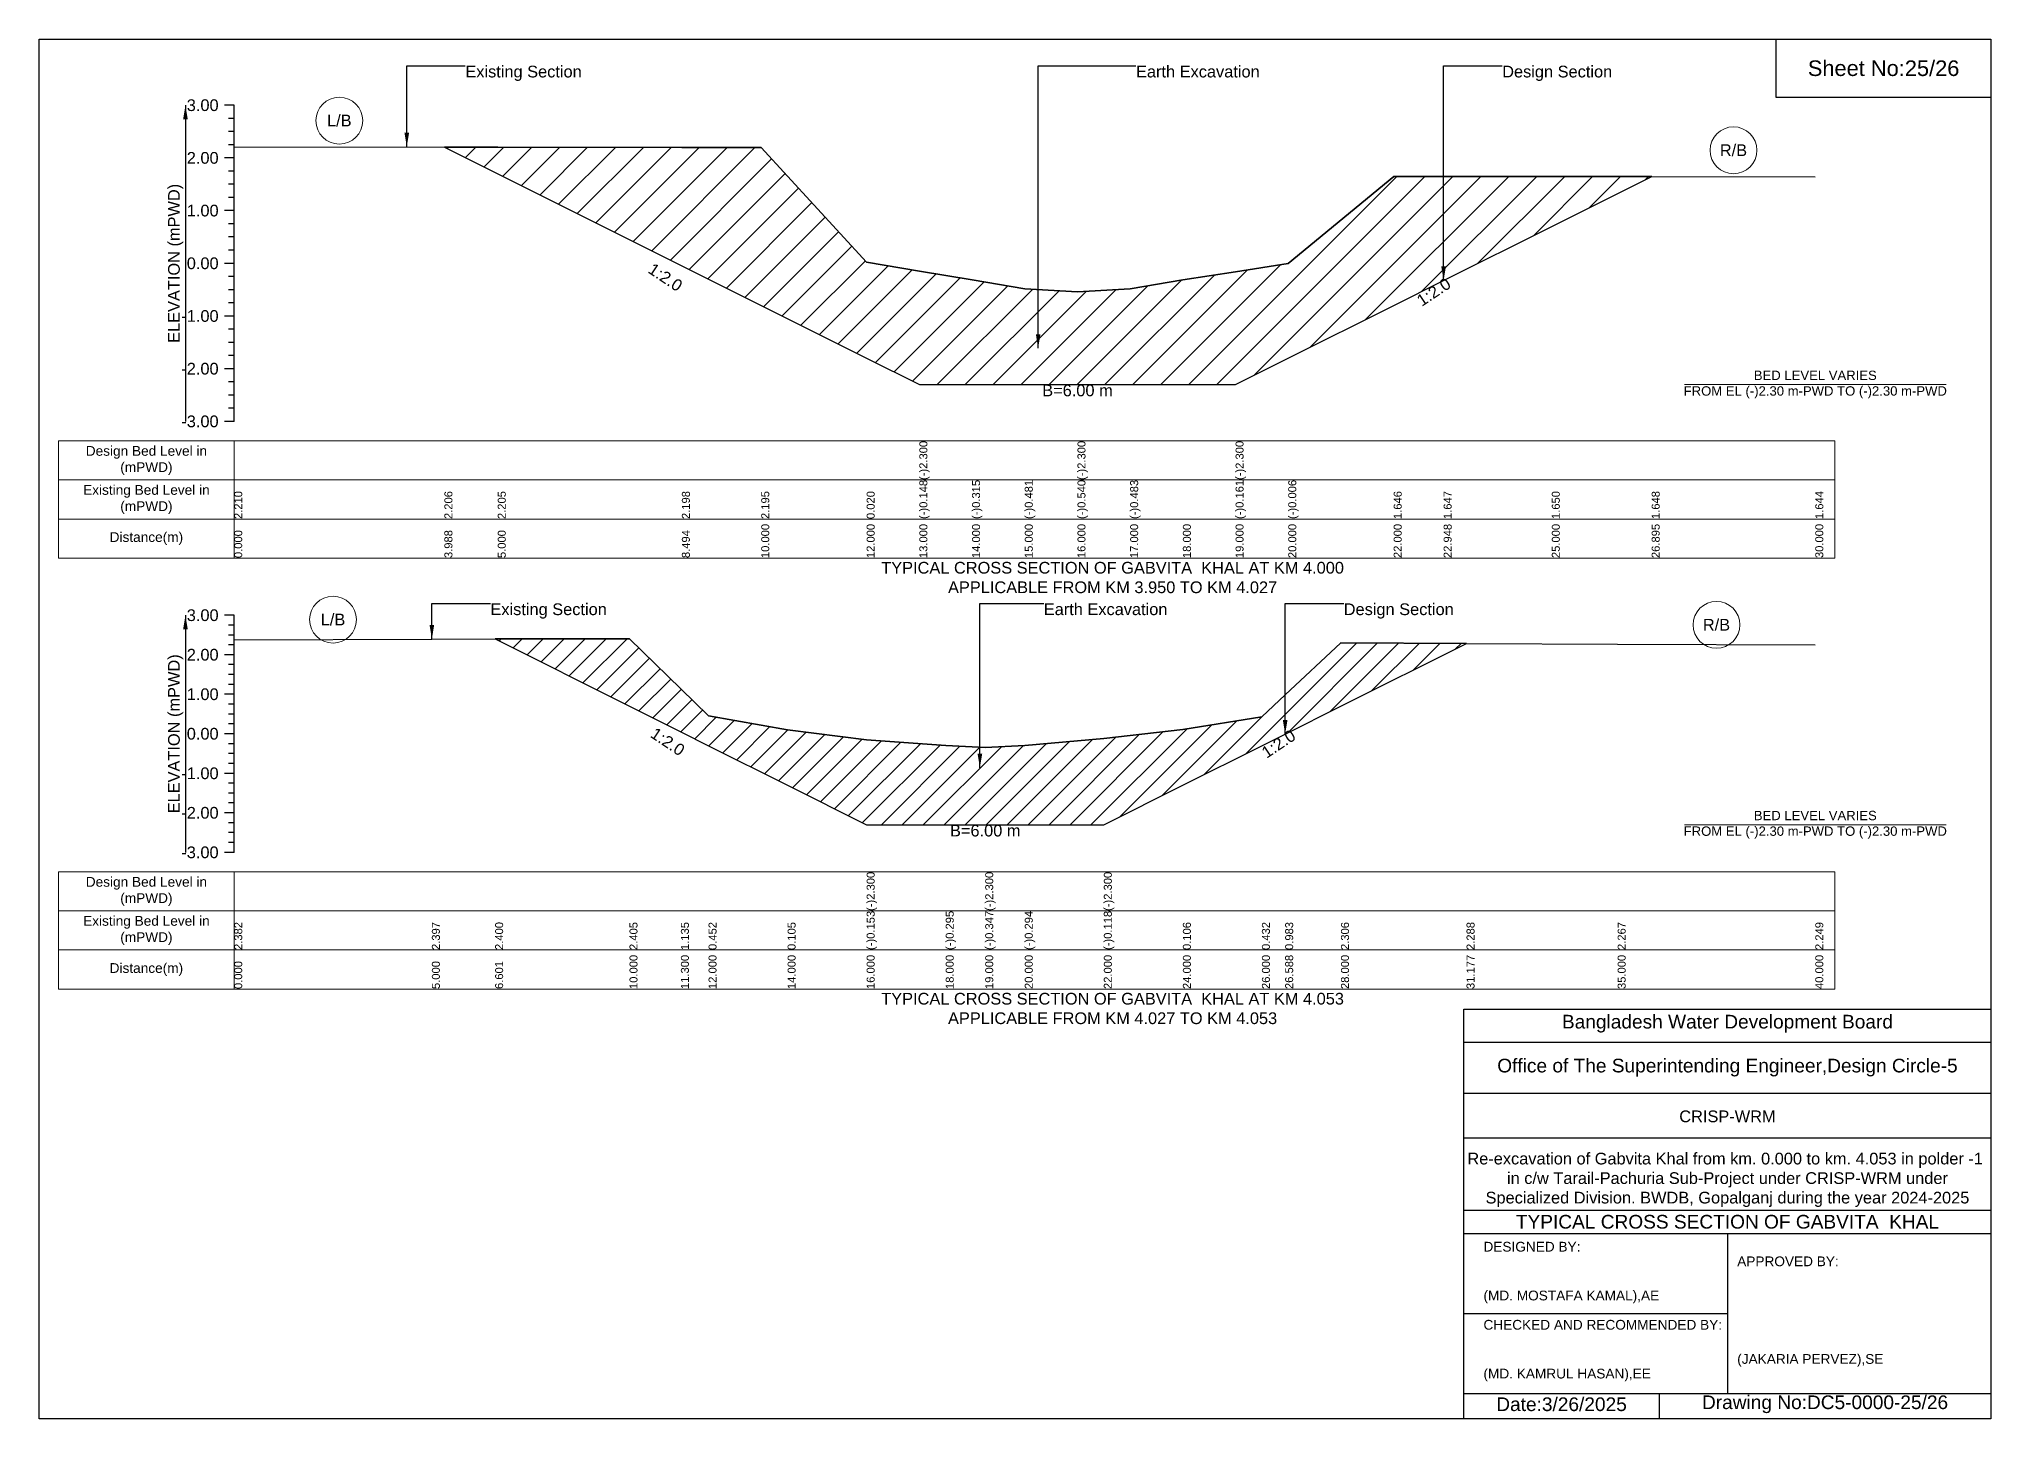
# Model space of a CAD drawing. Header units: feet. Extents: x 91000 to 358000, y -12982 to 34.
# Drawn here: x 340000 to 348000, y -5656 to 0 of the extents above; entities that cross this region are included whole.
import ezdxf

# ---------------------------------------------------------------- set-up
doc = ezdxf.new("R2010")
doc.units = ezdxf.units.FT
doc.header["$LTSCALE"] = 7
doc.header["$MEASUREMENT"] = 0
for name, color, linetype, lineweight in [('Cross section Data Border', 7, 'Continuous', 9), ('Cross Section Labels', 7, 'Continuous', 9), ('Existing_Bed_Level for Xsection', 7, 'Continuous', 25)]:
    doc.layers.add(name, color=color, linetype=linetype, lineweight=lineweight)
doc.styles.get("Standard").update_dxf_attribs({"font": 'arial.ttf'})
doc.dimstyles.get("Standard").update_dxf_attribs({"dimtxt": 0.18, "dimasz": 0.18, "dimexe": 0.18, "dimexo": 0.0625, "dimgap": 0.09, "dimtad": 0, "dimtih": 1, "dimtoh": 1, "dimdec": 4, "dimzin": 0, "dimdsep": 46, "dimtxsty": 'Standard', "dimcen": 0.09, "dimadec": 0, "dimazin": 0, "dimtfac": 1, "dimtdec": 4, "dimtofl": 0, "dimtmove": 0, "dimatfit": 3, "dimfxl": 1, "dimtolj": 1, "dimtzin": 0, "dimarcsym": 0})

msp = doc.modelspace()

# ---------------------------------------------------------------- hatches: boundary and pattern name
at = {"layer": 'Existing_Bed_Level for Xsection'}
h = msp.add_hatch(dxfattribs=at)
h.set_pattern_fill('ANSI31', color=256, scale=648, style=0)
h.set_pattern_definition([(45, (0, 160), (-57.27565, 57.27565), [])])
h.paths.add_polyline_path([(341661.4, -442.9), (341880, -552.2), (342634.7, -929.5), (342960, -1092.2), (343392, -1308.2), (343608, -1416.2), (343824, -1416.2), (344040, -1416.2), (344256, -1416.2), (344472, -1416.2), (344688, -1416.2), (344904, -1416.2), (345120, -1308.2), (345552, -1092.2), (345756.7, -989.8), (346200, -768.2), (346609.4, -563.5), (346200, -563), (345756.7, -563.6), (345552, -563.8), (345120, -920.7), (344904, -954), (344688, -987.4), (344472, -1023.7), (344256, -1036), (344040, -1023.3), (343824, -987.4), (343608, -951.2), (343392, -915), (342960, -445.2), (342634.7, -444.6), (341880, -443.1)])
h = msp.add_hatch(dxfattribs=at)
h.set_pattern_fill('ANSI31', color=256, scale=486, style=0)
h.set_pattern_definition([(45, (0, 160), (-42.956737, 42.956737), [])])
h.paths.add_polyline_path([(341869.3, -2459.1), (342420, -2734.4), (342630.7, -2839.7), (342744, -2896.4), (343068, -3058.4), (343392, -3220.4), (343716, -3220.4), (343878, -3220.4), (344040, -3220.4), (344364, -3220.4), (344688, -3058.4), (345012, -2896.4), (345107.3, -2848.7), (345336, -2734.4), (345850.6, -2477.1), (345336, -2474.2), (345107.3, -2688.5), (345012, -2777.8), (344688, -2830.6), (344364, -2866.9), (344040, -2895.4), (343878, -2904), (343716, -2895.6), (343392, -2872.6), (343068, -2830.8), (342744, -2774.6), (342630.7, -2663.9), (342420, -2458.2)])

# ---------------------------------------------------------------- linework, layer by layer
for points in [[(340000, 0), (348000, 0), (348000, -5656), (340000, -5656)], [(347120, 0), (348000, 0), (348000, -240), (347120, -240)]]:
    msp.add_lwpolyline(points, close=True)
for points in [[(345840, -5656), (345840, -3976), (348000, -3976)], [(345840, -4112), (348000, -4112)], [(345840, -4320), (348000, -4320)], [(345840, -4504), (348000, -4504)], [(345840, -4800), (348000, -4800)], [(345840, -4896), (348000, -4896)], [(346920, -4896), (346920, -5552)], [(345840, -5224), (346920, -5224)], [(345840, -5552), (348000, -5552)], [(346640, -5552), (346640, -5656)]]:
    msp.add_lwpolyline(points)
at = {"layer": 'Cross section Data Border'}
for points in [[(340080, -1647.4), (347360, -1647.4), (347360, -2127.4), (340080, -2127.4)], [(340080, -3413.8), (347360, -3413.8), (347360, -3893.8), (340080, -3893.8)]]:
    msp.add_lwpolyline(points, close=True, dxfattribs=at)
for points in [[(340800, -1647.4), (340800, -2127.4)], [(340080, -1807.4), (347360, -1807.4)], [(340080, -1967.4), (347360, -1967.4)], [(340800, -3413.8), (340800, -3893.8)], [(340080, -3573.8), (347360, -3573.8)], [(340080, -3733.8), (347360, -3733.8)]]:
    msp.add_lwpolyline(points, dxfattribs=at)
at = {"layer": 'Cross Section Labels'}
for points in [[(346744.2, -1416.2), (347815.8, -1416.2)], [(346744.2, -3220.4), (347815.8, -3220.4)]]:
    msp.add_lwpolyline(points, dxfattribs=at)
for centre in [(341230.7, -334.4), (346944.7, -455.9), (341205, -2379.7), (346875, -2401)]:
    msp.add_circle(centre, 96, dxfattribs=at)
at = {"layer": 'Existing_Bed_Level for Xsection'}
for points in [[(340800, -271.4), (340760, -271.4)], [(340800, -1567.4), (340800, -1351.4), (340800, -1135.4), (340800, -919.4), (340800, -703.4), (340800, -487.4), (340800, -271.4)], [(340800, -325.4), (340776, -325.4)], [(340800, -379.4), (340776, -379.4)], [(340800, -433.4), (340776, -433.4)], [(340800, -442), (341661.4, -442.9), (341880, -443.1), (342634.7, -444.6), (342960, -445.2), (343392, -915), (343608, -951.2), (343608, -951.2), (343824, -987.4), (344040, -1023.3), (344256, -1036), (344256, -1036), (344472, -1023.7), (344688, -987.4), (344904, -954), (344904, -954), (345120, -920.7), (345552, -563.8), (345756.7, -563.6), (346200, -563), (346609.4, -563.5), (347280, -564.3)], [(340800, -487.4), (340760, -487.4)], [(340800, -541.4), (340776, -541.4)], [(340800, -595.4), (340776, -595.4)], [(340800, -703.4), (340760, -703.4)], [(340800, -649.4), (340776, -649.4)], [(340800, -757.4), (340776, -757.4)], [(340800, -811.4), (340776, -811.4)], [(340800, -865.4), (340776, -865.4)], [(340800, -919.4), (340760, -919.4)], [(340800, -973.4), (340776, -973.4)], [(340800, -1027.4), (340776, -1027.4)], [(340800, -1081.4), (340776, -1081.4)], [(340800, -1135.4), (340760, -1135.4)], [(340800, -1189.4), (340776, -1189.4)], [(340800, -1243.4), (340776, -1243.4)], [(340800, -1351.4), (340760, -1351.4)], [(340800, -1297.4), (340776, -1297.4)], [(340800, -1405.4), (340776, -1405.4)], [(340800, -1459.4), (340776, -1459.4)], [(340800, -1513.4), (340776, -1513.4)], [(340800, -1567.4), (340760, -1567.4)], [(340800, -2361.8), (340760, -2361.8)], [(340800, -3333.8), (340800, -3171.8), (340800, -3009.8), (340800, -2847.8), (340800, -2685.8), (340800, -2523.8), (340800, -2361.8)], [(340800, -2402.3), (340776, -2402.3)], [(340800, -2442.8), (340776, -2442.8)], [(340800, -2461.9), (341610, -2459.5), (341869.3, -2459.1), (342420, -2458.2), (342630.7, -2663.9), (342744, -2774.6), (343068, -2830.8), (343392, -2872.6), (343392, -2872.6), (343716, -2895.6), (343878, -2904), (343878, -2904), (344040, -2895.4), (344364, -2866.9), (344364, -2866.9), (344688, -2830.6), (345012, -2777.8), (345107.3, -2688.5), (345336, -2474.2), (345850.6, -2477.1), (346470, -2480.5), (347280, -2483.4)], [(340800, -2523.8), (340760, -2523.8)], [(340800, -2483.3), (340776, -2483.3)], [(340800, -2564.3), (340776, -2564.3)], [(340800, -2604.8), (340776, -2604.8)], [(340800, -2685.8), (340760, -2685.8)], [(340800, -2645.3), (340776, -2645.3)], [(340800, -2726.3), (340776, -2726.3)], [(340800, -2766.8), (340776, -2766.8)], [(340800, -2847.8), (340760, -2847.8)], [(340800, -2807.3), (340776, -2807.3)], [(340800, -2888.3), (340776, -2888.3)], [(340800, -2928.8), (340776, -2928.8)], [(340800, -3009.8), (340760, -3009.8)], [(340800, -2969.3), (340776, -2969.3)], [(340800, -3050.3), (340776, -3050.3)], [(340800, -3090.8), (340776, -3090.8)], [(340800, -3171.8), (340760, -3171.8)], [(340800, -3131.3), (340776, -3131.3)], [(340800, -3212.3), (340776, -3212.3)], [(340800, -3252.8), (340776, -3252.8)], [(340800, -3333.8), (340760, -3333.8)], [(340800, -3293.3), (340776, -3293.3)]]:
    msp.add_lwpolyline(points, dxfattribs=at)
for points in [[(341661.4, -442.9), (341880, -552.2), (342634.7, -929.5), (342960, -1092.2), (343392, -1308.2), (343608, -1416.2), (343608, -1416.2), (343824, -1416.2), (344040, -1416.2), (344256, -1416.2), (344256, -1416.2), (344472, -1416.2), (344688, -1416.2), (344904, -1416.2), (344904, -1416.2), (345120, -1308.2), (345552, -1092.2), (345756.7, -989.8), (346200, -768.2), (346609.4, -563.5), (346609.4, -563.5), (346609.4, -563.5), (346200, -563), (345756.7, -563.6), (345552, -563.8), (345120, -920.7), (344904, -954), (344904, -954), (344688, -987.4), (344472, -1023.7), (344256, -1036), (344256, -1036), (344040, -1023.3), (343824, -987.4), (343608, -951.2), (343608, -951.2), (343392, -915), (342960, -445.2), (342634.7, -444.6), (341880, -443.1)], [(341869.3, -2459.1), (341869.3, -2459.1), (342420, -2734.4), (342630.7, -2839.7), (342744, -2896.4), (343068, -3058.4), (343392, -3220.4), (343392, -3220.4), (343716, -3220.4), (343878, -3220.4), (343878, -3220.4), (344040, -3220.4), (344364, -3220.4), (344364, -3220.4), (344688, -3058.4), (345012, -2896.4), (345107.3, -2848.7), (345336, -2734.4), (345850.6, -2477.1), (345850.6, -2477.1), (345850.6, -2477.1), (345336, -2474.2), (345107.3, -2688.5), (345012, -2777.8), (344688, -2830.6), (344364, -2866.9), (344364, -2866.9), (344040, -2895.4), (343878, -2904), (343878, -2904), (343716, -2895.6), (343392, -2872.6), (343392, -2872.6), (343068, -2830.8), (342744, -2774.6), (342630.7, -2663.9), (342420, -2458.2), (341869.3, -2459.1)]]:
    msp.add_lwpolyline(points, close=True, dxfattribs=at)

# ---------------------------------------------------------------- texts
at = {"attachment_point": 5}
for s, insert, char_height in [('Sheet No:25/26', (347560, -120), 64), ('Bangladesh Water Development Board', (346920, -4036), 56), ('Office of The Superintending Engineer,Design Circle-5', (346920, -4216), 56)]:
    msp.add_mtext(s, dxfattribs=dict(at, insert=insert, char_height=char_height))
for s, insert, char_height, width, attachment_point in [('CRISP-WRM', (346920, -4416), 48, 2240, 5), ('Re-excavation of Gabvita Khal from km. 0.000 to km. 4.053 in polder -1  in c/w Tarail-Pachuria Sub-Project under CRISP-WRM under Specialized Division. BWDB, Gopalganj during the year 2024-2025', (346920, -4676), 48, 2160, 5), ('TYPICAL CROSS SECTION OF GABVITA  KHAL', (346920, -4848), 56, 2240, 5), ('DESIGNED BY:^J^J^J(MD. MOSTAFA KAMAL),AE', (345920, -5056), 40, 1120, 4), ('APPROVED BY:^J^J^J^J^J^J(JAKARIA PERVEZ),SE', (346960, -5216), 40, 1120, 4), ('CHECKED AND RECOMMENDED BY:^J^J^J(MD. KAMRUL HASAN),EE', (345920, -5376), 40, 1120, 4), ('Date:3/26/2025 ', (346240, -5596), 56, 1120, 5), ('Drawing No:DC5-0000-25/26', (347320, -5596), 56, 1760, 5)]:
    msp.add_mtext(s, dxfattribs=dict(insert=insert, char_height=char_height, width=width, attachment_point=attachment_point))
at = {"layer": 'Cross section Data Border', "char_height": 40, "width": 640, "attachment_point": 5}
for s, insert in [('Design Bed Level in (mPWD)', (340440, -1727.4)), ('Existing Bed Level in (mPWD)', (340440, -1887.4)), ('Distance(m)', (340440, -2047.4)), ('Design Bed Level in (mPWD)', (340440, -3493.8)), ('Existing Bed Level in (mPWD)', (340440, -3653.8)), ('Distance(m)', (340440, -3813.8))]:
    msp.add_mtext(s, dxfattribs=dict(at, insert=insert))
at = {"layer": 'Cross Section Labels'}
for s, insert, char_height, attachment_point in [('Existing Section', (341747.2, -109.4), 48, 1), ('Earth Excavation', (344496, -109.4), 48, 1), ('Design Section', (345996.7, -109.4), 48, 1), ('L/B', (341230.7, -334.4), 48, 5), ('R/B', (346944.7, -455.9), 48, 5), ('BED LEVEL VARIES ^JFROM EL (-)2.30 m-PWD TO (-)2.30 m-PWD', (347280, -1416.2), 38.4, 5), ('B=6.00 m', (344256, -1416.2), 48, 2), ('TYPICAL CROSS SECTION OF GABVITA  KHAL AT KM 4.000^JAPPLICABLE FROM KM 3.950 TO KM 4.027', (344400, -2207.4), 48, 5), ('Existing Section', (341850, -2313.2), 48, 1), ('Earth Excavation', (344118, -2313.2), 48, 1), ('Design Section', (345347.3, -2313.2), 48, 1), ('L/B', (341205, -2379.7), 48, 5), ('R/B', (346875, -2401), 48, 5), ('BED LEVEL VARIES ^JFROM EL (-)2.30 m-PWD TO (-)2.30 m-PWD', (347280, -3220.4), 38.4, 5), ('B=6.00 m', (343878, -3220.4), 48, 2), ('TYPICAL CROSS SECTION OF GABVITA  KHAL AT KM 4.053^JAPPLICABLE FROM KM 4.027 TO KM 4.053', (344400, -3973.8), 48, 5)]:
    msp.add_mtext(s, dxfattribs=dict(at, insert=insert, char_height=char_height, attachment_point=attachment_point))
at = {"layer": 'Cross Section Labels', "char_height": 48, "attachment_point": 2}
for insert, rotation in [((342580.7, -956.5), 326.30993), ((345702.7, -1016.8), 33.69007), ((342590.2, -2860), 326.30993), ((345066.8, -2869), 33.69007)]:
    msp.add_mtext('1:2.0', dxfattribs=dict(at, insert=insert, rotation=rotation))
at = {"layer": 'Existing_Bed_Level for Xsection', "char_height": 48, "attachment_point": 6}
for s, insert in [('3.00', (340736, -271.4)), ('2.00', (340736, -487.4)), ('1.00', (340736, -703.4)), ('0.00', (340736, -919.4)), ('-1.00', (340736, -1135.4)), ('-2.00', (340736, -1351.4)), ('-3.00', (340736, -1567.4)), ('3.00', (340736, -2361.8)), ('2.00', (340736, -2523.8)), ('1.00', (340736, -2685.8)), ('0.00', (340736, -2847.8)), ('-1.00', (340736, -3009.8)), ('-2.00', (340736, -3171.8)), ('-3.00', (340736, -3333.8))]:
    msp.add_mtext(s, dxfattribs=dict(at, insert=insert))
at = {"layer": 'Existing_Bed_Level for Xsection', "rotation": 90}
for s, insert, char_height, attachment_point in [('ELEVATION (mPWD)', (340560, -919.4), 48, 5), ('(-)2.300', (343608, -1807.4), 32.8, 1), ('(-)2.300', (344256, -1807.4), 32.8, 1), ('(-)2.300', (344904, -1807.4), 32.8, 1), ('(-)0.148', (343608, -1967.4), 32.8, 1), ('(-)0.315', (343824, -1967.4), 32.8, 1), ('(-)0.481', (344040, -1967.4), 32.8, 1), ('(-)0.540', (344256, -1967.4), 32.8, 1), ('(-)0.483', (344472, -1967.4), 32.8, 1), ('(-)0.161', (344904, -1967.4), 32.8, 1), ('(-)0.006', (345120, -1967.4), 32.8, 1), ('2.210', (340800, -1967.4), 32.8, 1), ('2.206', (341661.4, -1967.4), 32.8, 1), ('2.205', (341880, -1967.4), 32.8, 1), ('2.198', (342634.7, -1967.4), 32.8, 1), ('2.195', (342960, -1967.4), 32.8, 1), ('0.020', (343392, -1967.4), 32.8, 1), ('1.646', (345552, -1967.4), 32.8, 1), ('1.647', (345756.7, -1967.4), 32.8, 1), ('1.650', (346200, -1967.4), 32.8, 1), ('1.648', (346609.4, -1967.4), 32.8, 1), ('1.644', (347280, -1967.4), 32.8, 1), ('10.000', (342960, -2127.4), 32.8, 1), ('12.000', (343392, -2127.4), 32.8, 1), ('13.000', (343608, -2127.4), 32.8, 1), ('14.000', (343824, -2127.4), 32.8, 1), ('15.000', (344040, -2127.4), 32.8, 1), ('16.000', (344256, -2127.4), 32.8, 1), ('17.000', (344472, -2127.4), 32.8, 1), ('18.000', (344688, -2127.4), 32.8, 1), ('19.000', (344904, -2127.4), 32.8, 1), ('20.000', (345120, -2127.4), 32.8, 1), ('22.000', (345552, -2127.4), 32.8, 1), ('22.948', (345756.7, -2127.4), 32.8, 1), ('25.000', (346200, -2127.4), 32.8, 1), ('26.895', (346609.4, -2127.4), 32.8, 1), ('30.000', (347280, -2127.4), 32.8, 1), ('0.000', (340800, -2127.4), 32.8, 1), ('3.988', (341661.4, -2127.4), 32.8, 1), ('5.000', (341880, -2127.4), 32.8, 1), ('8.494', (342634.7, -2127.4), 32.8, 1), ('ELEVATION (mPWD)', (340560, -2847.8), 48, 5), ('(-)2.300', (343392, -3573.8), 32.8, 1), ('(-)2.300', (343878, -3573.8), 32.8, 1), ('(-)2.300', (344364, -3573.8), 32.8, 1), ('(-)0.153', (343392, -3733.8), 32.8, 1), ('(-)0.295', (343716, -3733.8), 32.8, 1), ('(-)0.347', (343878, -3733.8), 32.8, 1), ('(-)0.294', (344040, -3733.8), 32.8, 1), ('(-)0.118', (344364, -3733.8), 32.8, 1), ('2.382', (340800, -3733.8), 32.8, 1), ('2.397', (341610, -3733.8), 32.8, 1), ('2.400', (341869.3, -3733.8), 32.8, 1), ('2.405', (342420, -3733.8), 32.8, 1), ('1.135', (342630.7, -3733.8), 32.8, 1), ('0.452', (342744, -3733.8), 32.8, 1), ('0.105', (343068, -3733.8), 32.8, 1), ('0.106', (344688, -3733.8), 32.8, 1), ('0.432', (345012, -3733.8), 32.8, 1), ('0.983', (345107.3, -3733.8), 32.8, 1), ('2.306', (345336, -3733.8), 32.8, 1), ('2.288', (345850.6, -3733.8), 32.8, 1), ('2.267', (346470, -3733.8), 32.8, 1), ('2.249', (347280, -3733.8), 32.8, 1), ('10.000', (342420, -3893.8), 32.8, 1), ('11.300', (342630.7, -3893.8), 32.8, 1), ('12.000', (342744, -3893.8), 32.8, 1), ('14.000', (343068, -3893.8), 32.8, 1), ('16.000', (343392, -3893.8), 32.8, 1), ('18.000', (343716, -3893.8), 32.8, 1), ('19.000', (343878, -3893.8), 32.8, 1), ('20.000', (344040, -3893.8), 32.8, 1), ('22.000', (344364, -3893.8), 32.8, 1), ('24.000', (344688, -3893.8), 32.8, 1), ('26.000', (345012, -3893.8), 32.8, 1), ('26.588', (345107.3, -3893.8), 32.8, 1), ('28.000', (345336, -3893.8), 32.8, 1), ('31.177', (345850.6, -3893.8), 32.8, 1), ('35.000', (346470, -3893.8), 32.8, 1), ('40.000', (347280, -3893.8), 32.8, 1), ('0.000', (340800, -3893.8), 32.8, 1), ('5.000', (341610, -3893.8), 32.8, 1), ('6.601', (341869.3, -3893.8), 32.8, 1)]:
    msp.add_mtext(s, dxfattribs=dict(at, insert=insert, char_height=char_height, attachment_point=attachment_point))

# ---------------------------------------------------------------- leaders
at = {"layer": 'Cross Section Labels', "annotation_type": 0, "has_hookline": 1, "hookline_direction": 0}
for points, text_width in [([(341507.2, -442), (341507.2, -109.4), (341747.1, -109.4)], 467.2), ([(344094.9, -1267.4), (344094.9, -109.4), (344495.9, -109.4)], 497), ([(345756.7, -989.8), (345756.7, -109.4), (345996.6, -109.4)], 441.2), ([(341610, -2459.5), (341610, -2313.2), (341849.9, -2313.2)], 467.2), ([(343856.1, -2986.7), (343856.1, -2313.2), (344117.9, -2313.2)], 497), ([(345107.3, -2848.7), (345107.3, -2313.2), (345347.2, -2313.2)], 441.2)]:
    msp.add_leader(points, dimstyle='Standard', override={"dimasz": 57.6}, dxfattribs=dict(at, text_width=text_width))
at = {"layer": 'Existing_Bed_Level for Xsection'}
for points in [[(340600, -271.4), (340600, -1567.4)], [(340600, -2361.8), (340600, -3333.8)]]:
    msp.add_leader(points, dimstyle='Standard', override={"dimasz": 57.6}, dxfattribs=at)

doc.saveas('drawing.dxf')
